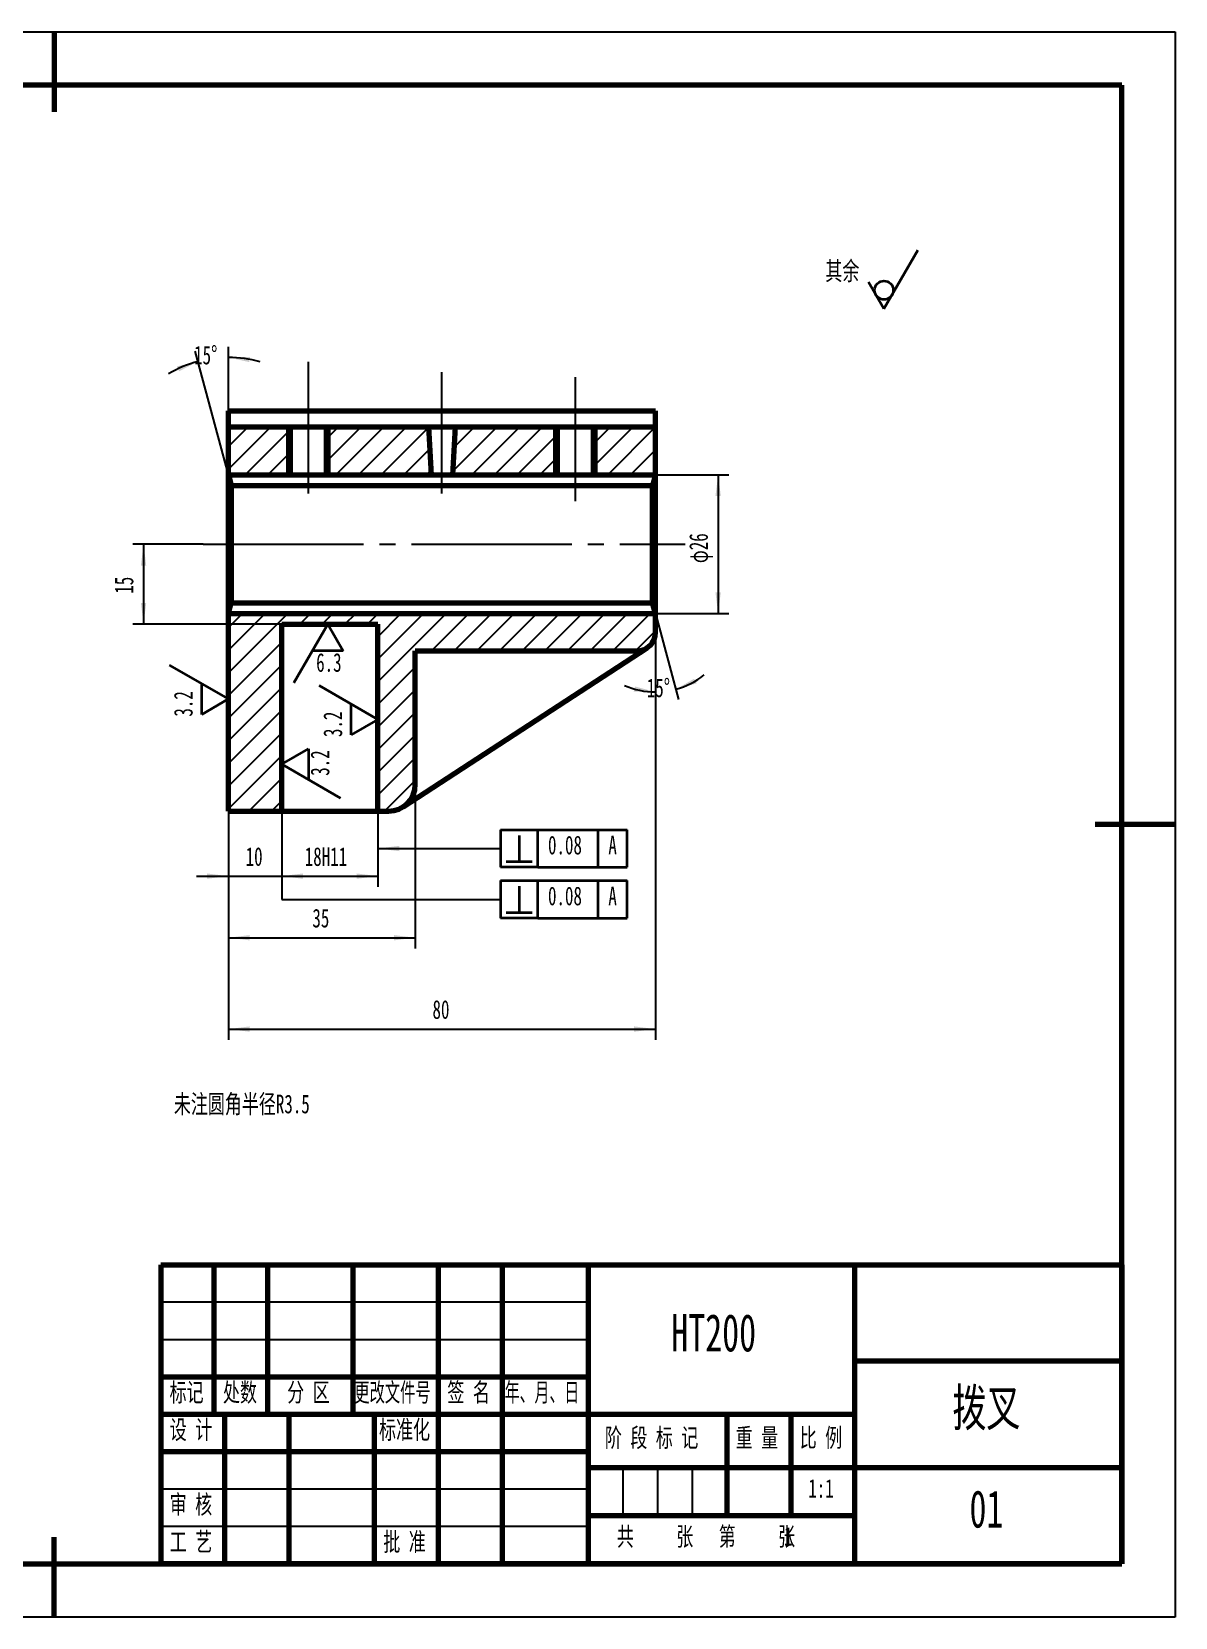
# Model space of a CAD drawing. Header units: millimetres. Extents: x -210 to 210, y -148 to 148.
# Drawn here: x -4.2 to 210, y -148.5 to 148.5 of the extents above; entities that cross this region are included whole.
import ezdxf

# ---------------------------------------------------------------- set-up
doc = ezdxf.new("R2010")
doc.units = ezdxf.units.MM
doc.linetypes.add('EB_DASHDOT', pattern=[39, 30, -3, 3, -3])
for name, color, linetype, lineweight in [('CAXA0', 7, 'Continuous', 70), ('CAXA1', 1, 'EB_DASHDOT', 25), ('CAXA3', 7, 'Continuous', 25), ('CAXA4', 3, 'Continuous', 25), ('CAXA5', 4, 'Continuous', 25)]:
    doc.layers.add(name, color=color, linetype=linetype, lineweight=lineweight)
doc.styles.add('TextStyle0', font='SIMFANG.TTF', dxfattribs={"width": 0.599418})
doc.styles.add('TextStyle1', font='SIMFANG.TTF', dxfattribs={"width": 0.585181})
doc.styles.add('标准', font='SIMFANG.TTF', dxfattribs={"width": 0.667})
doc.dimstyles.new('标准', dxfattribs={"dimtxt": 3.5, "dimasz": 4, "dimexe": 2, "dimexo": 0, "dimtad": 1, "dimdsep": 46, "dimtxsty": '标准', "dimcen": 0, "dimdle": 6, "dimaunit": 1, "dimazin": 2, "dimtfac": 1, "dimtdec": 3, "dimtmove": 0, "dimatfit": 3, "dimfxl": 0, "dimtolj": 1, "dimtzin": 0, "dimarcsym": 0})

# ---------------------------------------------------------------- blocks, each defined once
blk = doc.blocks.new('*CAXBLOCK202121')
at = {"layer": 'CAXA4', "linetype": 'Continuous', "lineweight": 25}
for points in [[(26.95, 86.73), (22.99, 85.8), (23.42, 84.9)], [(32.64, 87.48), (36.71, 87.6), (36.53, 86.62)]]:
    blk.add_hatch(color=0, dxfattribs=at).paths.add_polyline_path(points, flags=0)
at = {"layer": 'CAXA4', "color": 0, "linetype": 'Continuous', "lineweight": 25}
for p, q in [((32.64, 77.51), (32.64, 89.48)), ((32.64, 65.51), (26.44, 88.66))]:
    blk.add_line(p, q, dxfattribs=at)
for start, end in [(105, 120.6482), (74.3518, 90)]:
    blk.add_arc((32.64, 65.51), 21.97, start, end, dxfattribs=at)
at = {"layer": 'CAXA4', "color": 0, "linetype": 'Continuous', "lineweight": 25, "insert": (26.22, 89.69), "char_height": 3.5, "attachment_point": 1, "style": '标准'}
blk.add_mtext('\\f仿宋_GB2312|b0|i0|p34;15{%%D}', dxfattribs=at)
blk = doc.blocks.new('*CAXBLOCK212222')
at = {"layer": 'CAXA4', "linetype": 'Continuous', "lineweight": 25}
for points in [[(116.44, 25.32), (120.37, 26.44), (119.86, 27.3)], [(112.64, 24.82), (108.55, 24.88), (108.82, 25.85)]]:
    blk.add_hatch(color=0, dxfattribs=at).paths.add_polyline_path(points, flags=0)
at = {"layer": 'CAXA4', "color": 0, "linetype": 'Continuous', "lineweight": 25}
for p, q in [((112.64, 39.51), (116.96, 23.39)), ((112.64, 36.01), (112.64, 22.82))]:
    blk.add_line(p, q, dxfattribs=at)
for start, end in [(285, 308.4107), (246.5893, 270)]:
    blk.add_arc((112.64, 39.51), 14.68, start, end, dxfattribs=at)
at = {"layer": 'CAXA4', "color": 0, "linetype": 'Continuous', "lineweight": 25, "insert": (111.01, 27.35), "char_height": 3.5, "attachment_point": 1, "style": '标准'}
blk.add_mtext('\\f仿宋_GB2312|b0|i0|p34;15{%%D}', dxfattribs=at)
blk = doc.blocks.new('*CAXBLOCK222323')
at = {"layer": 'CAXA4', "linetype": 'Continuous', "lineweight": 25}
for points in [[(16.75, 52.51), (16.25, 48.51), (17.25, 48.51)], [(16.75, 37.51), (16.25, 41.51), (17.25, 41.51)]]:
    blk.add_hatch(color=0, dxfattribs=at).paths.add_polyline_path(points, flags=0)
at = {"layer": 'CAXA4', "color": 0, "linetype": 'Continuous', "lineweight": 25}
for p, q in [((27.94, 52.51), (14.75, 52.51)), ((16.75, 52.51), (16.75, 37.51)), ((42.64, 37.51), (14.75, 37.51))]:
    blk.add_line(p, q, dxfattribs=at)
at = {"layer": 'CAXA4', "color": 0, "linetype": 'Continuous', "lineweight": 25, "insert": (11.33, 43.23), "char_height": 3.5, "attachment_point": 1, "rotation": 90, "style": '标准'}
blk.add_mtext('\\f仿宋_GB2312|b0|i0|p34;15', dxfattribs=at)
blk = doc.blocks.new('*CAXBLOCK232424')
at = {"layer": 'CAXA4', "linetype": 'Continuous', "lineweight": 25}
for points in [[(32.64, -9.67), (28.64, -10.17), (28.64, -9.17)], [(42.64, -9.67), (46.64, -10.17), (46.64, -9.17)]]:
    blk.add_hatch(color=0, dxfattribs=at).paths.add_polyline_path(points, flags=0)
at = {"layer": 'CAXA4', "color": 0, "linetype": 'Continuous', "lineweight": 25}
for p, q in [((32.64, 2.51), (32.64, -11.67)), ((42.64, 2.51), (42.64, -11.67)), ((26.64, -9.67), (48.64, -9.67))]:
    blk.add_line(p, q, dxfattribs=at)
at = {"layer": 'CAXA4', "color": 0, "linetype": 'Continuous', "lineweight": 25, "insert": (35.87, -4.25), "char_height": 3.5, "attachment_point": 1, "style": '标准'}
blk.add_mtext('\\f仿宋_GB2312|b0|i0|p34;10', dxfattribs=at)
blk = doc.blocks.new('*CAXBLOCK242525')
at = {"layer": 'CAXA4', "linetype": 'Continuous', "lineweight": 25}
for points in [[(124.37, 65.51), (123.87, 61.51), (124.87, 61.51)], [(124.37, 39.51), (123.87, 43.51), (124.87, 43.51)]]:
    blk.add_hatch(color=0, dxfattribs=at).paths.add_polyline_path(points, flags=0)
at = {"layer": 'CAXA4', "color": 0, "linetype": 'Continuous', "lineweight": 25}
for p, q in [((112.64, 65.51), (126.37, 65.51)), ((124.37, 65.51), (124.37, 39.51)), ((112.64, 39.51), (126.37, 39.51))]:
    blk.add_line(p, q, dxfattribs=at)
at = {"layer": 'CAXA4', "color": 0, "linetype": 'Continuous', "lineweight": 25, "insert": (118.95, 48.96), "char_height": 3.5, "attachment_point": 1, "rotation": 90, "style": '标准'}
blk.add_mtext('\\f仿宋_GB2312|b0|i0|p34;φ26', dxfattribs=at)
blk = doc.blocks.new('CAXBLOCK25')
at = {"layer": 'CAXA0', "color": 0, "linetype": 'Continuous', "lineweight": 25}
for p, q in [((32.64, 66.58), (40.57, 74.51)), ((32.64, 70.82), (36.32, 74.51)), ((51.64, 68.61), (57.54, 74.51)), ((51.64, 72.85), (53.29, 74.51)), ((52.78, 65.51), (61.78, 74.51)), ((57.02, 65.51), (66.02, 74.51)), ((61.26, 65.51), (70.15, 74.39)), ((74.68, 66.19), (82.99, 74.51)), ((74.93, 70.68), (78.75, 74.51)), ((78.23, 65.51), (87.23, 74.51)), ((82.48, 65.51), (91.48, 74.51)), ((101.64, 71.94), (104.21, 74.51)), ((101.64, 67.7), (108.45, 74.51)), ((103.69, 65.51), (112.64, 74.46)), ((35.81, 65.51), (43.64, 73.34)), ((43.64, 73.34), (44.26, 73.96)), ((51.01, 72.23), (51.64, 72.85)), ((86.72, 65.51), (93.64, 72.43)), ((93.64, 72.43), (94.26, 73.05)), ((101.01, 71.32), (101.64, 71.94)), ((40.05, 65.51), (43.64, 69.1)), ((43.64, 69.1), (44.26, 69.72)), ((51.01, 67.99), (51.64, 68.61)), ((65.51, 65.51), (70.37, 70.37)), ((93.64, 68.18), (94.26, 68.81)), ((107.93, 65.51), (112.64, 70.21)), ((69.75, 65.51), (70.59, 66.35)), ((90.96, 65.51), (93.64, 68.18)), ((101.01, 67.07), (101.64, 67.7)), ((112.18, 65.51), (112.64, 65.97)), ((32.64, 28.4), (43.75, 39.51)), ((32.64, 32.64), (39.51, 39.51)), ((32.64, 36.88), (35.26, 39.51)), ((45.99, 37.51), (47.99, 39.51)), ((50.23, 37.51), (52.23, 39.51)), ((54.48, 37.51), (56.48, 39.51)), ((58.72, 37.51), (60.72, 39.51)), ((60.64, 35.18), (64.96, 39.51)), ((60.64, 30.94), (69.21, 39.51)), ((60.64, 26.7), (73.45, 39.51)), ((70.69, 32.51), (77.69, 39.51)), ((74.93, 32.51), (81.93, 39.51)), ((79.18, 32.51), (86.18, 39.51)), ((83.42, 32.51), (90.42, 39.51)), ((87.66, 32.51), (94.66, 39.51)), ((91.9, 32.51), (98.9, 39.51)), ((96.15, 32.51), (103.15, 39.51)), ((100.39, 32.51), (107.39, 39.51)), ((104.63, 32.51), (111.63, 39.51)), ((108.87, 32.51), (112.64, 36.27)), ((32.64, 24.15), (42.64, 34.15)), ((32.64, 19.91), (42.64, 29.91)), ((60.64, 22.46), (67.64, 29.46)), ((32.64, 15.67), (42.64, 25.67)), ((60.64, 18.21), (67.64, 25.21)), ((32.64, 11.43), (42.64, 21.43)), ((60.64, 13.97), (67.64, 20.97)), ((32.64, 7.18), (42.64, 17.18)), ((60.64, 9.73), (67.64, 16.73)), ((32.64, 2.94), (42.64, 12.94)), ((60.64, 5.49), (67.64, 12.49)), ((36.45, 2.51), (42.64, 8.7)), ((61.9, 2.51), (67.64, 8.24)), ((40.69, 2.51), (42.64, 4.46))]:
    blk.add_line(p, q, dxfattribs=at)
blk = doc.blocks.new('*CAXBLOCK262727')
at = {"layer": 'CAXA4', "linetype": 'Continuous', "lineweight": 25}
for points in [[(42.64, -9.67), (46.64, -10.17), (46.64, -9.17)], [(60.64, -9.67), (56.64, -10.17), (56.64, -9.17)]]:
    blk.add_hatch(color=0, dxfattribs=at).paths.add_polyline_path(points, flags=0)
at = {"layer": 'CAXA4', "color": 0, "linetype": 'Continuous', "lineweight": 25}
for p, q in [((42.64, 2.51), (42.64, -11.67)), ((60.64, 2.51), (60.64, -11.67)), ((42.64, -9.67), (60.64, -9.67))]:
    blk.add_line(p, q, dxfattribs=at)
at = {"layer": 'CAXA4', "color": 0, "linetype": 'Continuous', "lineweight": 25, "insert": (46.94, -4.25), "char_height": 3.5, "attachment_point": 1, "style": '标准'}
blk.add_mtext('\\f仿宋_GB2312|b0|i0|p34;18H11', dxfattribs=at)
blk = doc.blocks.new('*CAXBLOCK272828')
at = {"layer": 'CAXA4', "linetype": 'Continuous', "lineweight": 25}
for points in [[(32.64, -21.21), (36.64, -21.71), (36.64, -20.71)], [(67.64, -21.21), (63.64, -21.71), (63.64, -20.71)]]:
    blk.add_hatch(color=0, dxfattribs=at).paths.add_polyline_path(points, flags=0)
at = {"layer": 'CAXA4', "color": 0, "linetype": 'Continuous', "lineweight": 25}
for p, q in [((67.64, 7.51), (67.64, -23.21)), ((32.64, 2.51), (32.64, -23.21)), ((32.64, -21.21), (67.64, -21.21))]:
    blk.add_line(p, q, dxfattribs=at)
at = {"layer": 'CAXA4', "color": 0, "linetype": 'Continuous', "lineweight": 25, "insert": (48.37, -15.79), "char_height": 3.5, "attachment_point": 1, "style": '标准'}
blk.add_mtext('\\f仿宋_GB2312|b0|i0|p34;35', dxfattribs=at)
blk = doc.blocks.new('*CAXBLOCK282929')
at = {"layer": 'CAXA4', "linetype": 'Continuous', "lineweight": 25}
for points in [[(32.64, -38.32), (36.64, -38.82), (36.64, -37.82)], [(112.64, -38.32), (108.64, -38.82), (108.64, -37.82)]]:
    blk.add_hatch(color=0, dxfattribs=at).paths.add_polyline_path(points, flags=0)
at = {"layer": 'CAXA4', "color": 0, "linetype": 'Continuous', "lineweight": 25}
for p, q in [((112.64, 36.01), (112.64, -40.32)), ((32.64, 2.51), (32.64, -40.32)), ((32.64, -38.32), (112.64, -38.32))]:
    blk.add_line(p, q, dxfattribs=at)
at = {"layer": 'CAXA4', "color": 0, "linetype": 'Continuous', "lineweight": 25, "insert": (70.87, -32.9), "char_height": 3.5, "attachment_point": 1, "style": '标准'}
blk.add_mtext('\\f仿宋_GB2312|b0|i0|p34;80', dxfattribs=at)
blk = doc.blocks.new('CAXBLOCK29', base_point=(60.64, -4.5))
at = {"layer": 'CAXA4', "linetype": 'Continuous', "lineweight": 25}
blk.add_hatch(color=0, dxfattribs=at).paths.add_polyline_path([(60.64, -4.5), (64.64, -5), (64.64, -4)], flags=0)
at = {"layer": 'CAXA4', "color": 0, "linetype": 'Continuous', "lineweight": 35}
for p, q in [((83.59, -1), (90.59, -1)), ((83.59, -1), (83.59, -8)), ((87.09, -2.05), (87.09, -6.95)), ((90.59, -8), (90.59, -1)), ((90.59, -1), (107.33, -1)), ((101.88, -8), (101.88, -1)), ((107.33, -8), (107.33, -1)), ((90.59, -8), (83.59, -8)), ((84.64, -6.95), (89.54, -6.95)), ((90.59, -8), (107.33, -8))]:
    blk.add_line(p, q, dxfattribs=at)
at = {"layer": 'CAXA4', "color": 0, "linetype": 'Continuous', "lineweight": 25}
for p, q in [((60.64, -4.5), (79.15, -4.5)), ((79.15, -4.5), (83.59, -4.5))]:
    blk.add_line(p, q, dxfattribs=at)
at = {"layer": 'CAXA4', "color": 0, "linetype": 'Continuous', "lineweight": 25, "char_height": 3.5, "attachment_point": 1, "style": '标准'}
for s, insert in [('\\f仿宋_GB2312|b0|i0|p34;0.08', (92.51, -2.1)), ('\\f仿宋_GB2312|b0|i0|p34;A', (103.81, -2.1))]:
    blk.add_mtext(s, dxfattribs=dict(at, insert=insert))
blk = doc.blocks.new('CAXBLOCK30', base_point=(42.64, -11.67))
at = {"layer": 'CAXA4', "color": 0, "linetype": 'Continuous', "lineweight": 25}
for p, q in [((42.64, -11.67), (42.64, -14.02)), ((42.64, -14.02), (83.59, -14.02))]:
    blk.add_line(p, q, dxfattribs=at)
at = {"layer": 'CAXA4', "color": 0, "linetype": 'Continuous', "lineweight": 35}
for p, q in [((83.59, -10.52), (90.59, -10.52)), ((83.59, -10.52), (83.59, -17.52)), ((87.09, -11.57), (87.09, -16.47)), ((90.59, -17.52), (90.59, -10.52)), ((90.59, -10.52), (107.33, -10.52)), ((101.88, -17.52), (101.88, -10.52)), ((107.33, -17.52), (107.33, -10.52)), ((90.59, -17.52), (83.59, -17.52)), ((84.64, -16.47), (89.54, -16.47)), ((90.59, -17.52), (107.33, -17.52))]:
    blk.add_line(p, q, dxfattribs=at)
at = {"layer": 'CAXA4', "color": 0, "linetype": 'Continuous', "lineweight": 25, "char_height": 3.5, "attachment_point": 1, "style": '标准'}
for s, insert in [('\\f仿宋_GB2312|b0|i0|p34;0.08', (92.51, -11.63)), ('\\f仿宋_GB2312|b0|i0|p34;A', (103.81, -11.63))]:
    blk.add_mtext(s, dxfattribs=dict(at, insert=insert))
blk = doc.blocks.new('CAXBLOCK31', base_point=(51.27, 37.51))
at = {"layer": 'CAXA4', "color": 0, "linetype": 'Continuous', "lineweight": 35}
for p, q in [((51.27, 37.51), (44.92, 26.51)), ((51.27, 37.51), (54.16, 32.51)), ((54.16, 32.51), (48.38, 32.51))]:
    blk.add_line(p, q, dxfattribs=at)
at = {"layer": 'CAXA4', "color": 0, "linetype": 'Continuous', "lineweight": 25, "insert": (49.08, 32.1), "char_height": 3.5, "attachment_point": 1, "style": '标准'}
blk.add_mtext('\\f仿宋_GB2312|b0|i0|p34;6.3', dxfattribs=at)
blk = doc.blocks.new('CAXBLOCK32', base_point=(42.64, 11.3))
at = {"layer": 'CAXA4', "color": 0, "linetype": 'Continuous', "lineweight": 35}
for p, q in [((42.64, 11.3), (47.64, 14.19)), ((47.64, 14.19), (47.64, 8.42)), ((42.64, 11.3), (53.64, 4.95))]:
    blk.add_line(p, q, dxfattribs=at)
at = {"layer": 'CAXA4', "color": 0, "linetype": 'Continuous', "lineweight": 25, "insert": (48.04, 9.12), "char_height": 3.5, "attachment_point": 1, "rotation": 90, "style": '标准'}
blk.add_mtext('\\f仿宋_GB2312|b0|i0|p34;3.2', dxfattribs=at)
blk = doc.blocks.new('CAXBLOCK33', base_point=(60.64, 19.69))
at = {"layer": 'CAXA4', "color": 0, "linetype": 'Continuous', "lineweight": 35}
for p, q in [((60.64, 19.69), (49.64, 26.04)), ((55.64, 16.81), (55.64, 22.58)), ((60.64, 19.69), (55.64, 16.81))]:
    blk.add_line(p, q, dxfattribs=at)
at = {"layer": 'CAXA4', "color": 0, "linetype": 'Continuous', "lineweight": 25, "insert": (50.44, 16.38), "char_height": 3.5, "attachment_point": 1, "rotation": 90, "style": '标准'}
blk.add_mtext('\\f仿宋_GB2312|b0|i0|p34;3.2', dxfattribs=at)
blk = doc.blocks.new('CAXBLOCK41', base_point=(32.64, 23.52))
at = {"layer": 'CAXA4', "color": 0, "linetype": 'Continuous', "lineweight": 35}
for p, q in [((32.64, 23.52), (21.64, 29.87)), ((27.64, 20.63), (27.64, 26.4)), ((32.64, 23.52), (27.64, 20.63))]:
    blk.add_line(p, q, dxfattribs=at)
at = {"layer": 'CAXA4', "color": 0, "linetype": 'Continuous', "lineweight": 25, "insert": (22.44, 20.21), "char_height": 3.5, "attachment_point": 1, "rotation": 90, "style": '标准'}
blk.add_mtext('\\f仿宋_GB2312|b0|i0|p34;3.2', dxfattribs=at)
blk = doc.blocks.new('CAXBLOCK42', base_point=(155.44, 96.58))
at = {"layer": 'CAXA4', "color": 0, "linetype": 'Continuous', "lineweight": 35}
for q in [(161.79, 107.58), (152.55, 101.58)]:
    blk.add_line((155.44, 96.58), q, dxfattribs=at)
blk.add_circle((155.44, 100.08), 1.75, dxfattribs=at)
blk = doc.blocks.new('CAXBLOCK43', base_point=(200, -138.5))
at = {"layer": 'CAXA0', "color": 0, "linetype": 'Continuous', "lineweight": 25}
for p, q in [((-210, 148.5), (210, 148.5)), ((210, 148.5), (210, -148.5)), ((210, -148.5), (-210, -148.5))]:
    blk.add_line(p, q, dxfattribs=at)
at = {"layer": 'CAXA0', "color": 0, "linetype": 'Continuous', "lineweight": 70}
for p, q in [((0, 148.5), (0, 133.5)), ((200, 138.5), (-200, 138.5)), ((200, -138.5), (200, 138.5)), ((210, 0), (195, 0)), ((0, -148.5), (0, -133.5)), ((-200, -138.5), (200, -138.5))]:
    blk.add_line(p, q, dxfattribs=at)
blk = doc.blocks.new('CAXBLOCK46')
at = {"layer": 'CAXA0', "color": 0, "linetype": 'Continuous', "lineweight": 25, "insert": (168.25, -105.7), "char_height": 7, "attachment_point": 1, "style": '标准'}
blk.add_mtext('\\f仿宋_GB2312|b0|i0|p34;拨叉', dxfattribs=at)
blk = doc.blocks.new('CAXBLOCK47')
at = {"layer": 'CAXA0', "color": 0, "linetype": 'Continuous', "lineweight": 25, "insert": (171.45, -124.7), "char_height": 7, "attachment_point": 1, "style": '标准'}
blk.add_mtext('\\f仿宋_GB2312|b0|i0|p34;01', dxfattribs=at)
blk = doc.blocks.new('CAXBLOCK48')
at = {"layer": 'CAXA0', "color": 0, "linetype": 'Continuous', "lineweight": 25, "insert": (115.6, -91.7), "char_height": 7, "attachment_point": 1, "style": '标准'}
blk.add_mtext('\\f仿宋_GB2312|b0|i0|p34;HT200', dxfattribs=at)
blk = doc.blocks.new('CAXBLOCK49')
at = {"layer": 'CAXA0', "color": 0, "linetype": 'Continuous', "lineweight": 25, "insert": (141.25, -122.6), "char_height": 3.5, "attachment_point": 1, "style": '标准'}
blk.add_mtext('\\f仿宋_GB2312|b0|i0|p34;1:1', dxfattribs=at)
blk = doc.blocks.new('CAXBLOCK51')
at = {"layer": 'CAXA0', "color": 0, "linetype": 'Continuous', "lineweight": 25, "insert": (136.7, -131.6), "char_height": 3.5, "attachment_point": 1, "style": '标准'}
blk.add_mtext('\\f仿宋_GB2312|b0|i0|p34;1', dxfattribs=at)

msp = doc.modelspace()

# ---------------------------------------------------------------- linework, layer by layer
at = {"layer": 'CAXA0'}
for p, q in [((32.639, 77.507), (112.639, 77.507)), ((32.639, 2.507), (32.639, 77.507)), ((112.639, 36.007), (112.639, 77.507)), ((32.639, 74.507), (112.639, 74.507)), ((44.264, 65.507), (44.264, 74.507)), ((51.014, 65.507), (51.014, 74.507)), ((70.139, 74.507), (70.639, 65.507)), ((75.139, 74.507), (74.639, 65.507)), ((94.264, 65.507), (94.264, 74.507)), ((101.014, 65.507), (101.014, 74.507)), ((32.639, 65.507), (112.639, 65.507)), ((32.639, 65.507), (33.175, 63.507)), ((112.639, 65.507), (112.104, 63.507)), ((33.175, 63.507), (112.104, 63.507)), ((33.175, 63.507), (33.175, 41.507)), ((112.104, 41.507), (112.104, 63.507)), ((32.639, 39.507), (33.175, 41.507)), ((32.639, 39.507), (112.639, 39.507)), ((33.175, 41.507), (112.104, 41.507)), ((112.639, 39.507), (112.104, 41.507)), ((42.639, 37.507), (60.639, 37.507)), ((42.639, 2.507), (42.639, 37.507)), ((60.639, 2.507), (60.639, 37.507)), ((65.369, 3.317), (111.05, 33.074)), ((67.639, 7.507), (67.639, 32.507)), ((67.639, 32.507), (109.139, 32.507)), ((32.639, 2.507), (62.639, 2.507))]:
    msp.add_line(p, q, dxfattribs=at)
at = {"layer": 'CAXA0', "linetype": 'Continuous', "lineweight": 70}
for p, q in [((20, -82.5), (200, -82.5)), ((20, -82.5), (20, -138.5)), ((30, -110.5), (30, -82.5)), ((40, -110.5), (40, -82.5)), ((56, -110.5), (56, -82.5)), ((72, -110.5), (72, -82.5)), ((84, -110.5), (84, -82.5)), ((100, -82.5), (100, -138.5)), ((150, -138.5), (150, -82.5)), ((200, -82.5), (200, -138.5)), ((200, -100.5), (150, -100.5)), ((100, -103.5), (20, -103.5)), ((150, -110.5), (20, -110.5)), ((32, -138.5), (32, -110.5)), ((44, -138.5), (44, -110.5)), ((60, -138.5), (60, -110.5)), ((72, -138.5), (72, -110.5)), ((84, -138.5), (84, -110.5)), ((126, -110.5), (126, -129.5)), ((138, -110.5), (138, -129.5)), ((100, -117.5), (20, -117.5)), ((150, -120.5), (100, -120.5)), ((200, -120.5), (150, -120.5)), ((150, -129.5), (100, -129.5)), ((200, -138.5), (20, -138.5))]:
    msp.add_line(p, q, dxfattribs=at)
at = {"layer": 'CAXA0'}
for centre, radius in [((109.139, 36.007), 3.5), ((62.639, 7.507), 5)]:
    msp.add_arc(centre, radius, 270, 360, dxfattribs=at)
at = {"layer": 'CAXA1'}
for p, q in [((47.639, 61.985), (47.639, 86.644)), ((72.639, 61.985), (72.639, 84.747)), ((97.639, 60.563), (97.639, 83.799)), ((27.945, 52.507), (118.17, 52.507))]:
    msp.add_line(p, q, dxfattribs=at)
at = {"layer": 'CAXA3'}
for p, q in [((43.639, 65.507), (43.639, 74.507)), ((51.639, 65.507), (51.639, 74.507)), ((93.639, 65.507), (93.639, 74.507)), ((101.639, 65.507), (101.639, 74.507))]:
    msp.add_line(p, q, dxfattribs=at)
at = {"layer": 'CAXA3', "linetype": 'Continuous', "lineweight": 25}
for p, q in [((100, -89.5), (20, -89.5)), ((100, -96.5), (20, -96.5)), ((106.5, -120.5), (106.5, -129.5)), ((113, -120.5), (113, -129.5)), ((119.5, -120.5), (119.5, -129.5)), ((100, -124.5), (20, -124.5)), ((100, -131.5), (20, -131.5))]:
    msp.add_line(p, q, dxfattribs=at)

# ---------------------------------------------------------------- block references
at = {"layer": 'CAXA0', "linetype": 'Continuous', "lineweight": 70}
msp.add_blockref('CAXBLOCK43', (200, -138.5), dxfattribs=at)
at = {"layer": 'CAXA0', "linetype": 'Continuous', "lineweight": 25}
for name in ['CAXBLOCK48', 'CAXBLOCK46', 'CAXBLOCK49', 'CAXBLOCK47', 'CAXBLOCK51']:
    msp.add_blockref(name, (0, 0), dxfattribs=at)
at = {"layer": 'CAXA4'}
for name, p in [('CAXBLOCK42', (155.436, 96.58)), ('CAXBLOCK31', (51.272, 37.507)), ('CAXBLOCK41', (32.639, 23.518)), ('CAXBLOCK33', (60.639, 19.694)), ('CAXBLOCK32', (42.639, 11.305)), ('CAXBLOCK29', (60.639, -4.499)), ('CAXBLOCK30', (42.639, -11.67))]:
    msp.add_blockref(name, p, dxfattribs=at)
at = {"layer": 'CAXA5'}
msp.add_blockref('CAXBLOCK25', (0, 0), dxfattribs=at)

# ---------------------------------------------------------------- texts
at = {"layer": 'CAXA0', "char_height": 3.5, "attachment_point": 1}
for s, insert, style in [('\\f仿宋_GB2312|b0|i0|p34;标记', (21.627, -104.602), '标准'), ('\\f仿宋_GB2312|b0|i0|p34;处数', (31.627, -104.602), '标准'), ('\\f仿宋_GB2312|b0|i0|p34;分 区', (43.652, -104.602), '标准'), ('\\f仿宋_GB2312|b0|i0|p34;更改文件号', (56.218, -104.602), 'TextStyle0'), ('\\f仿宋_GB2312|b0|i0|p34;签 名', (73.652, -104.602), '标准'), ('\\f仿宋_GB2312|b0|i0|p34;年、月、日', (84.393, -104.602), 'TextStyle1'), ('\\f仿宋_GB2312|b0|i0|p34;设 计', (21.652, -111.602), '标准'), ('\\f仿宋_GB2312|b0|i0|p34;设 计', (21.652, -111.602), '标准'), ('\\f仿宋_GB2312|b0|i0|p34;标准化', (60.853, -111.602), '标准'), ('\\f仿宋_GB2312|b0|i0|p34;阶 段 标 记', (103.155, -113.102), '标准'), ('\\f仿宋_GB2312|b0|i0|p34;重 量', (127.652, -113.102), '标准'), ('\\f仿宋_GB2312|b0|i0|p34;比 例', (139.652, -113.102), '标准'), ('\\f仿宋_GB2312|b0|i0|p34;审 核', (21.652, -125.602), '标准'), ('\\f仿宋_GB2312|b0|i0|p34;工 艺', (21.652, -132.602), '标准'), ('\\f仿宋_GB2312|b0|i0|p34;批 准', (61.652, -132.602), '标准'), ('\\f仿宋_GB2312|b0|i0|p34;共     张   第     张', (105.409, -131.602), '标准')]:
    msp.add_mtext(s, dxfattribs=dict(at, insert=insert, style=style))
at = {"layer": 'CAXA4', "linetype": 'Continuous', "lineweight": 25, "char_height": 3.5, "attachment_point": 1, "style": '标准'}
for s, insert in [('\\f仿宋_GB2312|b0|i0|p34;其余', (144.459, 105.443)), ('\\f仿宋_GB2312|b0|i0|p34;未注圆角半径R3.5', (22.424, -50.599))]:
    msp.add_mtext(s, dxfattribs=dict(at, insert=insert))

# ---------------------------------------------------------------- dimensions: what is measured, and where the dimension line sits
at = {"layer": 'CAXA4'}
for base, line1, line2, picture, middle in [((29.772, 87.288), ((32.639, 65.507), (33.175, 63.507)), ((32.639, 2.507), (32.639, 77.507)), '*CAXBLOCK202121', (29.772, 87.288)), ((114.556, 24.948), ((112.639, 39.507), (112.104, 41.507)), ((112.639, 36.007), (112.639, 77.507)), '*CAXBLOCK212222', (114.556, 24.948))]:
    dim = msp.add_angular_dim_2l(base=base, line1=line1, line2=line2, text='\\f仿宋_GB2312;15{%%D}', dimstyle='标准', dxfattribs=at)
    dim.commit()
    dim.dimension.update_dxf_attribs({"geometry": picture, "text_midpoint": middle})
for base, p1, p2, angle, text, picture, middle in [((124.371, 52.507), (112.639, 65.507), (112.639, 39.507), 90, '\\f仿宋_GB2312;φ26', '*CAXBLOCK242525', (121.348, 52.507)), ((16.753, 45.007), (27.945, 52.507), (42.639, 37.507), 90, '\\f仿宋_GB2312;15', '*CAXBLOCK222323', (13.731, 45.007)), ((72.639, -38.318), (32.639, 2.507), (112.639, 36.007), 180, '\\f仿宋_GB2312;80', '*CAXBLOCK282929', (72.639, -35.295)), ((50.139, -21.213), (32.639, 2.507), (67.639, 7.507), 180, '\\f仿宋_GB2312;35', '*CAXBLOCK272828', (50.139, -18.191)), ((37.639, -9.67), (32.639, 2.507), (42.639, 2.507), 180, '\\f仿宋_GB2312;10', '*CAXBLOCK232424', (37.639, -6.647)), ((51.639, -9.67), (42.639, 2.507), (60.639, 2.507), 180, '\\f仿宋_GB2312;18H11', '*CAXBLOCK262727', (51.639, -6.647))]:
    dim = msp.add_linear_dim(base=base, p1=p1, p2=p2, angle=angle, text=text, dimstyle='标准', dxfattribs=at)
    dim.commit()
    dim.dimension.update_dxf_attribs({"geometry": picture, "text_midpoint": middle})

doc.saveas('drawing.dxf')
